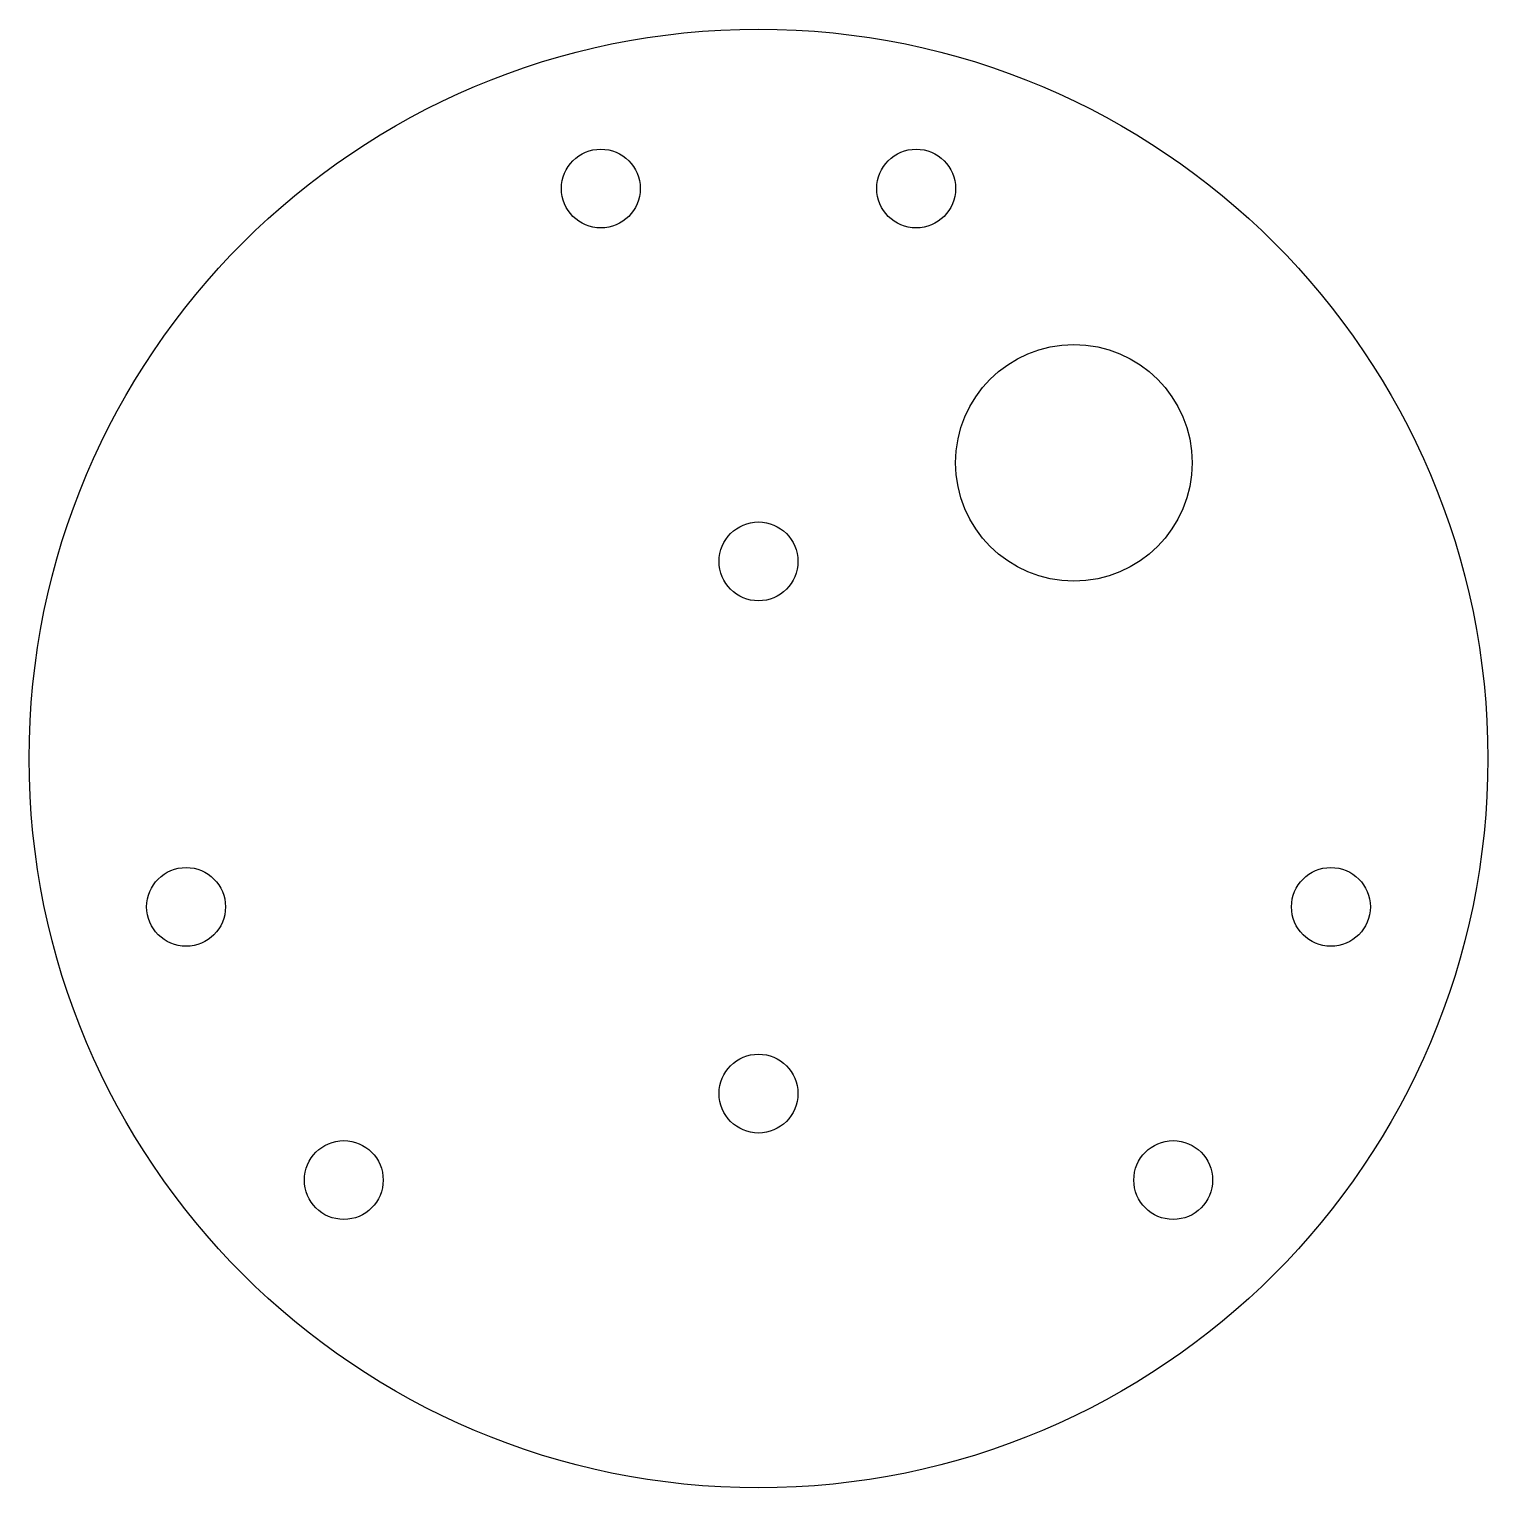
# Model space of a CAD drawing. Header units: millimetres. Extents: x -37 to 37, y -37 to 37.
import ezdxf

# ---------------------------------------------------------------- set-up
doc = ezdxf.new("R2010")
doc.units = ezdxf.units.MM

msp = doc.modelspace()

# ---------------------------------------------------------------- linework, layer by layer
at = {"color": 7, "linetype": 'Continuous', "lineweight": 25}
for centre, radius in [((0, 0), 37), ((-8, 28.914), 2), ((8, 28.914), 2), ((16, 15), 6), ((0, 10), 2), ((-29.04, -7.529), 2), ((29.04, -7.529), 2), ((0, -17), 2), ((-21.04, -21.385), 2), ((21.04, -21.385), 2)]:
    msp.add_circle(centre, radius, dxfattribs=at)

doc.saveas('drawing.dxf')
